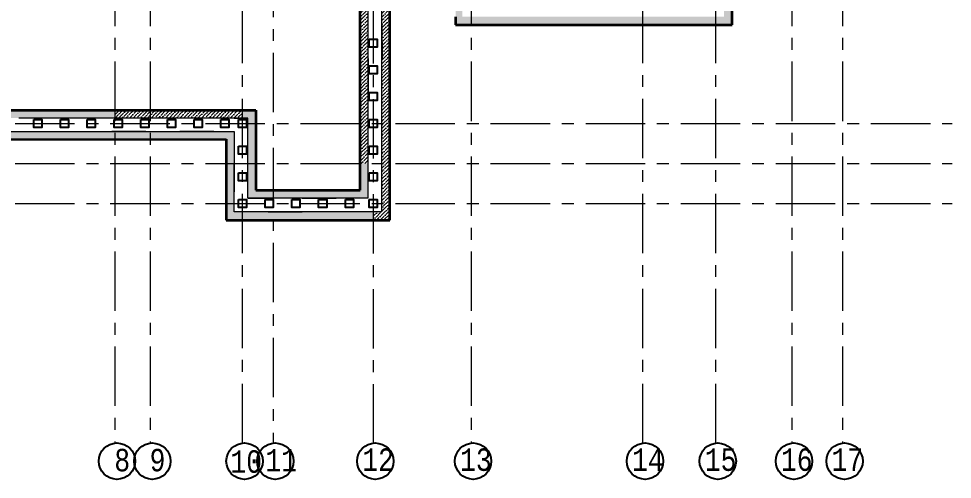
# Model space of a CAD drawing. Header units: millimetres. Extents: x -689206 to 4969298, y -1019800 to 703299.
# Drawn here: x 956665 to 991585, y -524445 to -507197 of the extents above; entities that cross this region are included whole.
import ezdxf

# ---------------------------------------------------------------- set-up
doc = ezdxf.new("R2010")
doc.units = ezdxf.units.MM
doc.linetypes.add('осеваяX2', pattern=[101.6, 63.5, -12.7, 12.7, -12.7])
for name, color, linetype, lineweight in [('несущие', 7, 'Continuous', 30), ('РАЗМЕРЫ', 7, 'Continuous', 9), ('стены', 7, 'Continuous', 20)]:
    doc.layers.add(name, color=color, linetype=linetype, lineweight=lineweight)
doc.layers.add('сетка', color=104, linetype='Continuous')
doc.styles.add('Аннотативный', font='isocteur.ttf', dxfattribs={"width": 0.7, "height": 250})
pattern_1 = [(45, (-17702.99, -145217.57), (50.513941, 185.2177825), [238.125, -47.625, 0, -47.625])]

msp = doc.modelspace()

# ---------------------------------------------------------------- hatches: boundary and pattern name
at = {"layer": 'РАЗМЕРЫ', "lineweight": 5, "ltscale": 35}
h = msp.add_hatch(dxfattribs=at)
h.set_pattern_fill('ANSI36', color=0, scale=30)
h.set_pattern_definition(pattern_1)
h.paths.add_polyline_path([(980624.9, -494615.2), (980324.9, -494615.2), (980324.9, -498441.9), (982737.3, -498441.9), (982737.3, -498141.9), (980624.9, -498141.9)])
h.paths.add_polyline_path([(979814.9, -494615.2), (979514.9, -494615.2), (979514.9, -498141.9), (974074, -498141.9), (974074, -494615.2), (973774, -494615.2), (973774, -498441.9), (979814.9, -498441.9)])
h.paths.add_polyline_path([(983347, -498141.9), (982737.3, -498141.9), (982737.3, -498441.9), (983047, -498441.9), (983047, -498623.2), (983347, -498623.2), (983347, -498441.9)])
h.paths.add_polyline_path([(983347, -498623.2), (983047, -498623.2), (983047, -502268), (983347, -502268)])
h.paths.add_polyline_path([(983347, -502268), (983047, -502268), (983047, -503667.2), (983347, -503667.2)])
h.paths.add_polyline_path([(983347, -503667.2), (983047, -503667.2), (983047, -506615.2), (983347, -506615.2)])
h.paths.add_polyline_path([(983347, -506615.2), (983047, -506615.2), (983047, -507125.2), (982737.3, -507125.2), (982737.3, -507425.2), (983047, -507425.2), (983347, -507425.2)])
h.paths.add_polyline_path([(982737, -507125.2), (980014.9, -507125.2), (980014.9, -507425.2), (982737, -507425.2)])
h.paths.add_polyline_path([(980014.9, -507125.2), (973585, -507125.2), (973585, -507425.2), (980014.9, -507425.2)])
h.paths.add_polyline_path([(973585, -507125.2), (973264.1, -507125.2), (973264.1, -506615.2), (973004.3, -506615.2), (973004.3, -507125.2), (973004.3, -507425.2), (973585, -507425.2)])
h.paths.add_polyline_path([(973264.1, -504331.9), (973264.1, -503667.2), (973004.3, -503667.2), (973004.3, -504181.9), (973004.3, -506615.2), (973264.1, -506615.2)])
h = msp.add_hatch(dxfattribs=at)
h.set_pattern_fill('ANSI36', color=0, scale=30)
h.set_pattern_definition(pattern_1)
h.paths.add_polyline_path([(970545.1, -505987.6), (969925.1, -505290.2), (969925.1, -505930.3), (970245.1, -506297.7), (970245.1, -506297.7), (970245.1, -506615.2), (970545.1, -506615.2), (970545.1, -506287.6)])
h.paths.add_polyline_path([(970245.1, -511117.2), (970545.1, -511117.2), (970545.1, -506615.2), (970245.1, -506615.2)])
h.paths.add_polyline_path([(969735.1, -506615.2), (969435.1, -506615.2), (969435.1, -511117.2), (969735.1, -511117.2)])
h.paths.add_polyline_path([(969435.1, -512617.2), (969735.1, -512617.2), (969735.1, -511117.2), (969435.1, -511117.2)])
h.paths.add_polyline_path([(970245.1, -512617.2), (970545.1, -512617.2), (970545.1, -511117.2), (970245.1, -511117.2)])
h.paths.add_polyline_path([(970545.1, -512617.2), (970245.1, -512617.2), (970245.1, -514117.2), (970545.1, -514117.2)])
h.paths.add_polyline_path([(970545.1, -514117.2), (970245.1, -514117.2), (970245.1, -514427.2), (969925.1, -514427.7), (969925.1, -514735.9), (970245.1, -514735.9), (970545.1, -514735.9)])
h = msp.add_hatch(dxfattribs=at)
h.set_pattern_fill('ANSI36', color=0, scale=30)
h.set_pattern_definition(pattern_1)
h.paths.add_polyline_path([(960265.1, -510618.6), (953055.1, -510620.6), (953055.1, -510917.4), (953255.1, -510917.2), (956665, -510917.3), (960060.8, -510917.2), (960265.1, -510917.3)])
h.paths.add_polyline_path([(960265.1, -511427.2), (960155.5, -511427.2), (953055.1, -511427.2), (953055.1, -511721.1), (960265.1, -511710.4)])
h.paths.add_polyline_path([(961585, -511427.2), (960265.1, -511427.2), (960265.1, -511710.4), (961585, -511708.4)])
h.paths.add_polyline_path([(964725.1, -511427.2), (961585, -511427.2), (961585, -511708.4), (964421, -511704.2), (964421, -512617.2), (964725.1, -512617.2)])
h.paths.add_polyline_path([(964725.1, -512617.2), (964421, -512617.2), (964421, -514117.2), (964726.5, -514117.2), (964725.1, -513157.2)])
h.paths.add_polyline_path([(964726.5, -514117.2), (964421, -514117.2), (964421, -514435.9), (964421, -514735.9), (965035.1, -514735.9), (965035.1, -514435), (964727, -514435.4)])
h.paths.add_polyline_path([(966184.8, -513617.5), (965535.1, -513617.5), (965535.1, -512617.2), (965235.1, -512617.2), (965235.1, -513917.2), (966184.8, -513917.2)])
h.paths.add_polyline_path([(969735.1, -512617.2), (969435.1, -512617.2), (969435.1, -513617.5), (966184.8, -513617.5), (966184.8, -513917.2), (969735.1, -513917.2)])
h.paths.add_polyline_path([(969925.1, -514427.7), (966184.8, -514433.3), (966184.8, -514735.9), (969925.1, -514735.9)])
h.paths.add_polyline_path([(966184.8, -514433.5), (965995.1, -514433.5), (965035.1, -514435), (965035.1, -514735.9), (966184.8, -514735.9)])
h.paths.add_polyline_path([(965535.1, -511117.2), (965235.1, -511117.2), (965235.1, -512617.2), (965535.1, -512617.2)])
h.paths.add_polyline_path([(965535.1, -510617.2), (965235.1, -510617.2), (965035.1, -510617.3), (965035.1, -510917.2), (965235.1, -510917.2), (965235.1, -511117.2), (965535.1, -511117.2)])
h = msp.add_hatch(dxfattribs=at)
h.set_pattern_fill('ANSI36', color=0, scale=30)
h.set_pattern_definition(pattern_1)
h.paths.add_polyline_path([(961585, -510917.2), (961585, -510618.2), (960265.1, -510618.6), (960265.1, -510917.2)])
h.paths.add_polyline_path([(961585, -510618.2), (961585, -510917.2), (965035.1, -510917.2), (965035.1, -510617.3)])

# ---------------------------------------------------------------- linework, layer by layer
at = {"layer": 'несущие', "lineweight": 15}
for p, q in [((960060.8, -510917.2), (956665, -510917.2)), ((948602.2, -511427.2), (964725.1, -511427.2))]:
    msp.add_line(p, q, dxfattribs=at)
at = {"layer": 'РАЗМЕРЫ', "linetype": 'осеваяX2', "lineweight": 5, "ltscale": 35}
for p, q in [((966184.8, -472917.6), (966184.8, -523087.6)), ((960265.1, -473246.3), (960265.1, -523087.6)), ((965035.1, -523087.6), (965035.1, -473246.3)), ((980014.9, -523087.6), (980014.9, -473246.3)), ((982737.3, -523087.6), (982737.3, -473246.3)), ((987476.5, -473246.3), (987476.5, -523087.6))]:
    msp.add_line(p, q, dxfattribs=at)
at = {"layer": 'РАЗМЕРЫ', "lineweight": 35, "ltscale": 35}
for p, q in [((983347, -507425.2), (983347, -498441.9)), ((970545.1, -514735.9), (970545.1, -506287.6)), ((969435.1, -513617.5), (969435.1, -506615.2)), ((973004.3, -507125.2), (973004.3, -507425.2)), ((973004.3, -507425.2), (983047, -507425.2)), ((983047, -507425.2), (983347, -507425.2)), ((952675.1, -510620.7), (965235.1, -510617.2)), ((965235.1, -510617.2), (965535.1, -510617.2)), ((965535.1, -510617.2), (965535.1, -513617.5)), ((948903.1, -511727.2), (964421, -511704.2)), ((964421, -511703.8), (964421, -514435.9)), ((965531.8, -513617.5), (969435.1, -513617.5)), ((964421, -514435.9), (964421, -514735.9)), ((964421, -514735.9), (970245.1, -514735.9)), ((970245.1, -514735.9), (970545.1, -514735.9))]:
    msp.add_line(p, q, dxfattribs=at)
at = {"layer": 'РАЗМЕРЫ', "linetype": 'ByBlock', "lineweight": 13, "ltscale": 35}
msp.add_line((970245.1, -507415.2), (970259.5, -508685.1), dxfattribs=at)
at = {"layer": 'РАЗМЕРЫ', "linetype": 'ByBlock', "lineweight": 5, "ltscale": 35}
msp.add_line((969735.1, -508685.1), (969735.1, -509955.1), dxfattribs=at)
at = {"layer": 'РАЗМЕРЫ', "linetype": 'ByBlock', "lineweight": 15, "ltscale": 35}
for p, q in [((965235.1, -510917.2), (960060.8, -510917.2)), ((964727, -514435.4), (964724.3, -512648)), ((965235.1, -513917.2), (965994.3, -513918))]:
    msp.add_line(p, q, dxfattribs=at)
at = {"layer": 'РАЗМЕРЫ', "linetype": 'ByBlock', "lineweight": 9, "ltscale": 35}
for p, q in [((964725.1, -510917.2), (965235.1, -510917.2)), ((961425.5, -511427.2), (960155.5, -511427.2)), ((963965.1, -511427.2), (962695.1, -511427.2)), ((967265.1, -513917.2), (968535.1, -513917.2)), ((965995.1, -514433.5), (967265.1, -514433.5))]:
    msp.add_line(p, q, dxfattribs=at)
at = {"layer": 'сетка', "color": 0}
for centre in [(960341.9, -523763.9), (961661.9, -523763.9), (965111.9, -523763.9), (966261.7, -523763.9), (970002, -523763.9), (973661.9, -523763.9), (980091.8, -523763.9), (982814.2, -523763.9), (985661.9, -523763.9), (987553.4, -523763.9)]:
    msp.add_circle(centre, 680.7, dxfattribs=at)
at = {"layer": 'стены', "linetype": 'осеваяX2', "lineweight": 5, "ltscale": 35}
for p, q in [((961585, -473246.3), (961585, -523087.6)), ((973585, -473246.3), (973585, -523087.6)), ((985585, -473246.3), (985585, -523087.6)), ((969925.1, -474647.8), (969925.1, -523087.6)), ((924532.3, -511117.2), (991585, -511117.2)), ((924532.3, -512617.2), (991585, -512617.2)), ((924532.3, -514117.2), (991585, -514117.2))]:
    msp.add_line(p, q, dxfattribs=at)
at = {"layer": 'стены', "lineweight": 13}
for p, q in [((982737, -507567.6), (982737, -498751.9)), ((965235.1, -513917.2), (965235.1, -510917.2))]:
    msp.add_line(p, q, dxfattribs=at)
at = {"layer": 'стены', "lineweight": 15}
for p, q in [((970245.1, -514427.2), (970245.1, -506297.7)), ((969735.1, -513917.2), (969735.1, -506474.3)), ((965235.1, -513917.2), (965235.1, -510917.2)), ((964725.1, -511427.2), (964725.1, -513677.6)), ((969735.1, -513917.2), (965235.1, -513917.2)), ((970245.1, -514427.2), (964725.1, -514435.4))]:
    msp.add_line(p, q, dxfattribs=at)
at = {"layer": 'стены', "lineweight": 25}
for points in [[(969775.1, -507967.2), (970075.1, -507967.2), (970075.1, -508267.2), (969775.1, -508267.2)], [(969775.1, -508967.2), (970075.1, -508967.2), (970075.1, -509267.2), (969775.1, -509267.2)], [(969775.1, -509967.2), (970075.1, -509967.2), (970075.1, -510267.2), (969775.1, -510267.2)], [(957231.1, -510967.2), (957531.1, -510967.2), (957531.1, -511267.2), (957231.1, -511267.2)], [(958231.1, -510967.2), (958531.1, -510967.2), (958531.1, -511267.2), (958231.1, -511267.2)], [(959231.1, -510967.2), (959531.1, -510967.2), (959531.1, -511267.2), (959231.1, -511267.2)], [(960231.1, -510967.2), (960531.1, -510967.2), (960531.1, -511267.2), (960231.1, -511267.2)], [(961231.1, -510967.2), (961531.1, -510967.2), (961531.1, -511267.2), (961231.1, -511267.2)], [(962231.1, -510967.2), (962531.1, -510967.2), (962531.1, -511267.2), (962231.1, -511267.2)], [(963231.1, -510967.2), (963531.1, -510967.2), (963531.1, -511267.2), (963231.1, -511267.2)], [(964231.1, -510967.2), (964531.1, -510967.2), (964531.1, -511267.2), (964231.1, -511267.2)], [(964885.1, -510967.2), (965185.1, -510967.2), (965185.1, -511267.2), (964885.1, -511267.2)], [(969775.1, -510967.2), (970075.1, -510967.2), (970075.1, -511267.2), (969775.1, -511267.2)], [(964885.1, -511967.2), (965185.1, -511967.2), (965185.1, -512267.2), (964885.1, -512267.2)], [(969775.1, -511967.2), (970075.1, -511967.2), (970075.1, -512267.2), (969775.1, -512267.2)], [(964885.1, -512967.2), (965185.1, -512967.2), (965185.1, -513267.2), (964885.1, -513267.2)], [(969775.1, -512967.2), (970075.1, -512967.2), (970075.1, -513267.2), (969775.1, -513267.2)], [(964885.1, -513967.2), (965185.1, -513967.2), (965185.1, -514267.2), (964885.1, -514267.2)], [(965885.1, -513967.2), (966185.1, -513967.2), (966185.1, -514267.2), (965885.1, -514267.2)], [(966885.1, -513967.2), (967185.1, -513967.2), (967185.1, -514267.2), (966885.1, -514267.2)], [(967885.1, -513967.2), (968185.1, -513967.2), (968185.1, -514267.2), (967885.1, -514267.2)], [(968885.1, -513967.2), (969185.1, -513967.2), (969185.1, -514267.2), (968885.1, -514267.2)], [(969775.1, -513967.2), (970075.1, -513967.2), (970075.1, -514267.2), (969775.1, -514267.2)]]:
    msp.add_lwpolyline(points, close=True, dxfattribs=at)

# ---------------------------------------------------------------- texts
at = {"layer": 'РАЗМЕРЫ', "lineweight": 5, "ltscale": 35, "width": 7009.377, "attachment_point": 1, "style": 'Аннотативный'}
for s, insert, char_height in [('8', (960243.1, -523302.9), 841.3), ('9', (961563, -523302.9), 841.3), ('10', (964586.3, -523356.2), 841.28), ('11', (965896.1, -523302.9), 841.28), ('12', (969516.5, -523286.1), 841.28), ('13', (973176.4, -523286.1), 841.28), ('14', (979606.3, -523286.1), 841.28), ('15', (982328.7, -523286.1), 841.28), ('16', (985176.4, -523286.1), 841.28), ('17', (987067.9, -523286.1), 841.28)]:
    msp.add_mtext(s, dxfattribs=dict(at, insert=insert, char_height=char_height))

doc.saveas('drawing.dxf')
